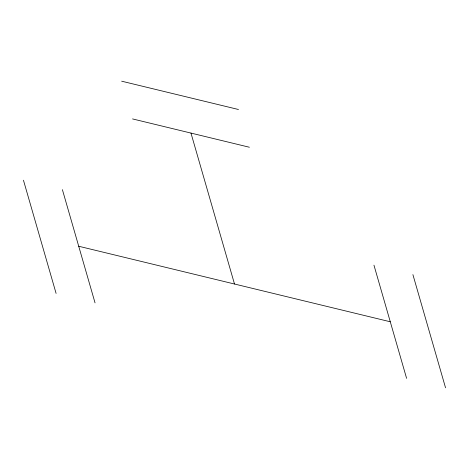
<?xml version="1.0" encoding="UTF-8"?>
<svg xmlns="http://www.w3.org/2000/svg" width="469" height="469" viewBox="0 0 469 469"><rect width="100%" height="100%" fill="white"/><g stroke="black" fill="none" stroke-linecap="round" stroke-linejoin="round"><path stroke-width="0.7" d="M121.664 81.19L238.498 109.506M132.551 118.921L249.385 147.237M78.722 246.254L390.278 321.775M412.902 274.611L445.55 387.81M373.957 265.173L406.605 378.372M190.965 133.079L234.5 284.015M62.395 189.652L95.043 302.857M23.45 180.213L56.098 293.412"/></g></svg>
